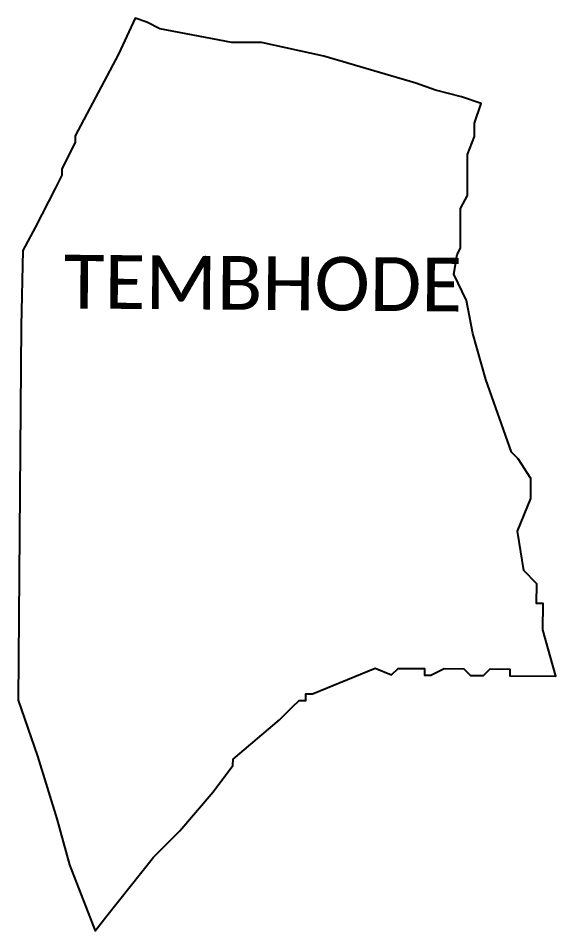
# Model space of a CAD drawing. Header units: metres. Extents: x 278224 to 286019, y 2025296 to 2046219.
# Drawn here: x 279243 to 280159, y 2044550 to 2046104 of the extents above; entities that cross this region are included whole.
import ezdxf

# ---------------------------------------------------------------- set-up
doc = ezdxf.new("R2010")
doc.units = ezdxf.units.M
doc.layers.add('VILLAGE BOUNDRY', color=10, linetype='Continuous')
doc.layers.add('VILLAGE NAME', color=250, linetype='Continuous')
doc.styles.get("Standard").update_dxf_attribs({"font": 'simplex.shx'})

msp = doc.modelspace()

# ---------------------------------------------------------------- linework, layer by layer
at = {"layer": 'VILLAGE BOUNDRY'}
msp.add_lwpolyline([(280008.2, 2045872.5), (280020.2, 2045903.2), (280020.4, 2045925.6), (280031.8, 2045959.1), (279998.3, 2045970.6), (279953.6, 2045982.1), (279920.1, 2045993.6), (279763.7, 2046039.6), (279657.5, 2046062.8), (279607.1, 2046063.2), (279484.1, 2046086.5), (279461.8, 2046097.9), (279442.3, 2046104.4), (279413.9, 2046043.1), (279340.1, 2045903.8), (279340, 2045892.6), (279317.3, 2045848.1), (279317.2, 2045836.9), (279305.8, 2045814.6), (279271.7, 2045747.8), (279251, 2045709), (279248, 2045580.2), (279243, 2044942.6), (279275.8, 2044847.3), (279308.5, 2044740.7), (279330.2, 2044662.3), (279374.1, 2044550.1), (279394.1, 2044575.5), (279473.3, 2044675.6), (279518.4, 2044720.1), (279574.9, 2044786.9), (279608.8, 2044831.4), (279608.9, 2044842.6), (279687.8, 2044909.2), (279710.4, 2044931.4), (279721.7, 2044942.5), (279732.8, 2044942.4), (279732.9, 2044953.6), (279744.2, 2044953.5), (279850.9, 2044997.5), (279878.8, 2044986.1), (279890, 2044996.8), (279934.8, 2044996.8), (279934.8, 2044985.5), (279945.9, 2044985.5), (279968.4, 2044996.6), (280002, 2044996.3), (280013.2, 2044985), (280035.5, 2044984.9), (280046.8, 2044996), (280080.4, 2044995.7), (280080.3, 2044984.5), (280158.7, 2044983.9), (280136.9, 2045062.5), (280137.3, 2045107.3), (280126.1, 2045107.3), (280126.3, 2045140.9), (280104.1, 2045163.5), (280093.4, 2045230.8), (280116.2, 2045286.6), (280116.5, 2045320.2), (280094.4, 2045353.9), (280083.3, 2045365.2), (280039.4, 2045488.8), (280017.6, 2045567.3), (280006.8, 2045623.4), (279984.8, 2045668.4), (279990.6, 2045701.9), (279996.3, 2045713), (279996.3, 2045780.1), (280008.2, 2045802.5)], close=True, dxfattribs=at)

# ---------------------------------------------------------------- texts
at = {"layer": 'VILLAGE NAME', "insert": (279320.9, 2045701.6), "char_height": 91.425, "attachment_point": 1, "rotation": 359.5442}
msp.add_mtext_dynamic_manual_height_columns('{\\fCalibri|b0|i0|c0|p34;TEMBHODE}', width=798.716, gutter_width=457.1, heights=[0], dxfattribs=at)

doc.saveas('drawing.dxf')
